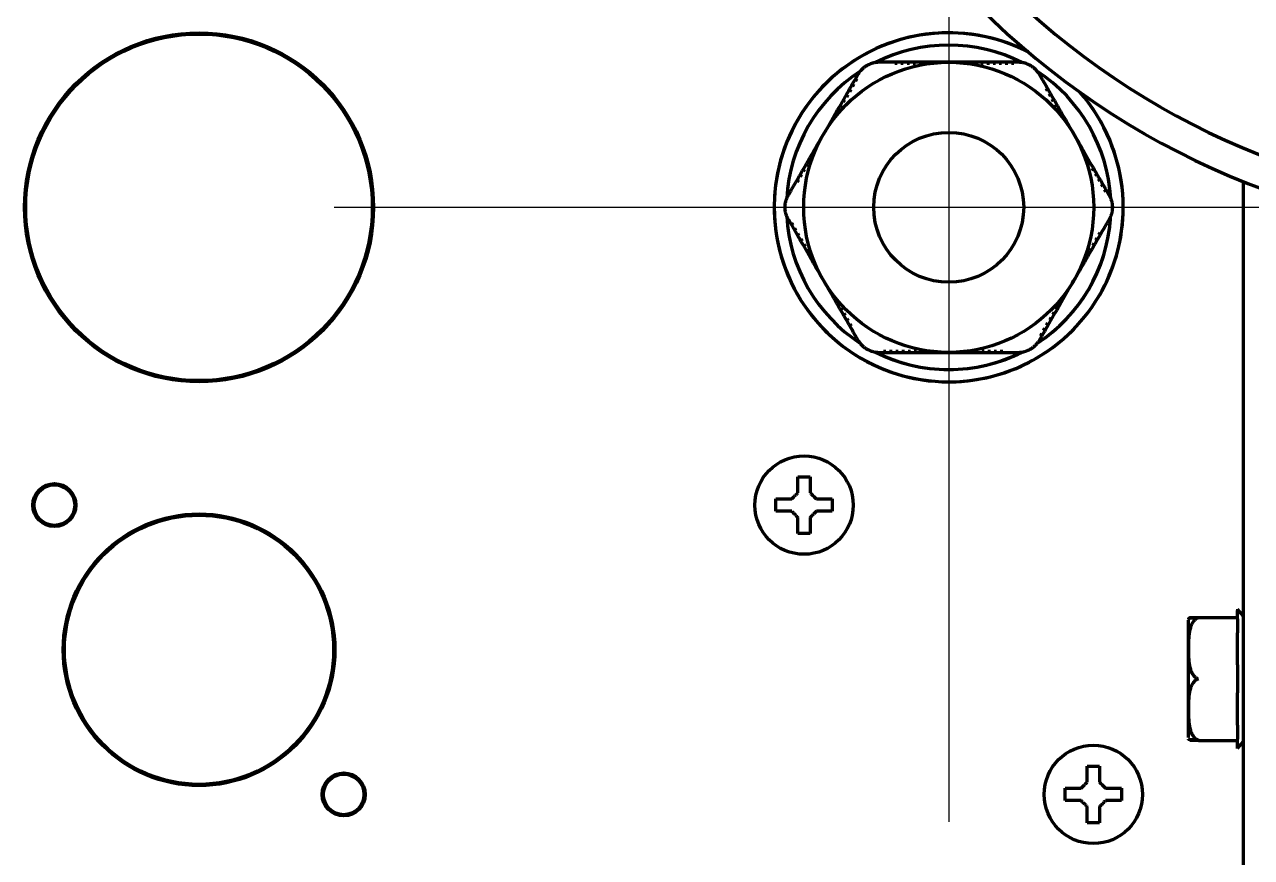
# Model space of a CAD drawing. Header units: inches. Extents: x -3077 to 7201, y 316 to 5463.
# Drawn here: x 3560.7 to 3660.5, y 4488.7 to 4556.5 of the extents above; entities that cross this region are included whole.
import ezdxf

# ---------------------------------------------------------------- set-up
doc = ezdxf.new("R2010")
doc.units = ezdxf.units.IN

# ---------------------------------------------------------------- blocks, each defined once
blk = doc.blocks.new('A$C29D5572B')
at = {"color": 1}
for p, q in [((0, 50), (0, -50)), ((-50, 0), (50, 0))]:
    blk.add_line(p, q, dxfattribs=at)
blk = doc.blocks.new('A$C0F8E2EAE')
blk.add_blockref('A$C29D5572B', (0, 0))

msp = doc.modelspace()

# ---------------------------------------------------------------- linework, layer by layer
at = {"linetype": 'Continuous', "lineweight": 70}
for p, q in [((3631.46, 4553.43), (3631.46, 4553.33)), ((3631.66, 4553.33), (3631.46, 4553.33)), ((3631.66, 4553.43), (3631.475, 4553.43)), ((3631.96, 4553.43), (3631.66, 4553.43)), ((3631.66, 4553.43), (3631.66, 4553.33)), ((3631.96, 4553.43), (3631.96, 4553.33)), ((3632.16, 4553.43), (3631.96, 4553.43)), ((3632.16, 4553.33), (3631.96, 4553.33)), ((3632.46, 4553.43), (3632.16, 4553.43)), ((3632.16, 4553.43), (3632.16, 4553.33)), ((3632.46, 4553.43), (3632.46, 4553.33)), ((3632.66, 4553.43), (3632.46, 4553.43)), ((3632.66, 4553.33), (3632.46, 4553.33)), ((3632.96, 4553.43), (3632.66, 4553.43)), ((3632.66, 4553.43), (3632.66, 4553.33)), ((3632.96, 4553.43), (3632.96, 4553.33)), ((3633.16, 4553.43), (3632.96, 4553.43)), ((3633.16, 4553.33), (3632.96, 4553.33)), ((3633.46, 4553.43), (3633.16, 4553.43)), ((3633.16, 4553.43), (3633.16, 4553.33)), ((3633.46, 4553.43), (3633.46, 4553.33)), ((3633.66, 4553.43), (3633.46, 4553.43)), ((3633.66, 4553.33), (3633.46, 4553.33)), ((3633.96, 4553.43), (3633.66, 4553.43)), ((3633.66, 4553.43), (3633.66, 4553.33)), ((3633.96, 4553.43), (3633.96, 4553.33)), ((3634.16, 4553.43), (3633.96, 4553.43)), ((3634.16, 4553.33), (3633.96, 4553.33)), ((3634.46, 4553.43), (3634.16, 4553.43)), ((3634.16, 4553.43), (3634.16, 4553.33)), ((3634.46, 4553.43), (3634.46, 4553.348)), ((3634.66, 4553.43), (3634.46, 4553.43)), ((3634.66, 4553.43), (3634.66, 4553.37)), ((3634.96, 4553.43), (3634.66, 4553.43)), ((3634.96, 4553.43), (3634.96, 4553.396)), ((3635.16, 4553.43), (3634.96, 4553.43)), ((3635.46, 4553.43), (3635.16, 4553.43)), ((3635.16, 4553.43), (3635.16, 4553.41)), ((3635.46, 4553.43), (3635.46, 4553.423)), ((3635.66, 4553.43), (3635.46, 4553.43)), ((3635.96, 4553.43), (3635.66, 4553.43)), ((3635.66, 4553.43), (3635.66, 4553.428)), ((3635.96, 4553.43), (3635.96, 4553.429)), ((3636.16, 4553.43), (3635.96, 4553.43)), ((3636.46, 4553.43), (3636.16, 4553.43)), ((3636.16, 4553.43), (3636.16, 4553.426)), ((3636.46, 4553.414), (3636.46, 4553.43)), ((3636.66, 4553.43), (3636.46, 4553.43)), ((3636.96, 4553.43), (3636.66, 4553.43)), ((3636.66, 4553.402), (3636.66, 4553.43)), ((3636.96, 4553.378), (3636.96, 4553.43)), ((3637.16, 4553.43), (3636.96, 4553.43)), ((3637.46, 4553.43), (3637.16, 4553.43)), ((3637.16, 4553.357), (3637.16, 4553.43)), ((3637.46, 4553.33), (3637.46, 4553.43)), ((3637.66, 4553.43), (3637.46, 4553.43)), ((3637.66, 4553.33), (3637.46, 4553.33)), ((3637.96, 4553.43), (3637.66, 4553.43)), ((3637.66, 4553.33), (3637.66, 4553.43)), ((3637.96, 4553.33), (3637.96, 4553.43)), ((3638.16, 4553.43), (3637.96, 4553.43)), ((3638.16, 4553.33), (3637.96, 4553.33)), ((3638.46, 4553.43), (3638.16, 4553.43)), ((3638.16, 4553.33), (3638.16, 4553.43)), ((3638.46, 4553.33), (3638.46, 4553.43)), ((3638.66, 4553.43), (3638.46, 4553.43)), ((3638.66, 4553.33), (3638.46, 4553.33)), ((3638.96, 4553.43), (3638.66, 4553.43)), ((3638.66, 4553.33), (3638.66, 4553.43)), ((3638.96, 4553.33), (3638.96, 4553.43)), ((3639.16, 4553.43), (3638.96, 4553.43)), ((3639.16, 4553.33), (3638.96, 4553.33)), ((3639.46, 4553.43), (3639.16, 4553.43)), ((3639.16, 4553.33), (3639.16, 4553.43)), ((3639.46, 4553.33), (3639.46, 4553.43)), ((3639.66, 4553.43), (3639.46, 4553.43)), ((3639.66, 4553.33), (3639.46, 4553.33)), ((3639.96, 4553.43), (3639.66, 4553.43)), ((3639.66, 4553.33), (3639.66, 4553.43)), ((3639.96, 4553.33), (3639.96, 4553.43)), ((3640.16, 4553.43), (3639.96, 4553.43)), ((3640.16, 4553.33), (3639.96, 4553.33)), ((3640.46, 4553.43), (3640.16, 4553.43)), ((3640.16, 4553.33), (3640.16, 4553.43)), ((3640.46, 4553.33), (3640.46, 4553.43)), ((3640.66, 4553.43), (3640.46, 4553.43)), ((3640.66, 4553.33), (3640.46, 4553.33)), ((3640.96, 4553.43), (3640.66, 4553.43)), ((3640.66, 4553.33), (3640.66, 4553.43)), ((3640.96, 4553.33), (3640.96, 4553.43)), ((3641.16, 4553.43), (3640.96, 4553.43)), ((3641.16, 4553.33), (3640.96, 4553.33)), ((3641.51, 4553.43), (3641.16, 4553.43)), ((3641.16, 4553.33), (3641.16, 4553.43)), ((3627.937, 4551.521), (3627.787, 4551.261)), ((3628.037, 4551.694), (3627.937, 4551.521)), ((3628.024, 4551.471), (3627.937, 4551.521)), ((3628.124, 4551.644), (3628.024, 4551.471)), ((3628.187, 4551.954), (3628.037, 4551.694)), ((3628.124, 4551.644), (3628.037, 4551.694)), ((3628.287, 4552.127), (3628.187, 4551.954)), ((3628.274, 4551.904), (3628.187, 4551.954)), ((3628.374, 4552.077), (3628.274, 4551.904)), ((3628.462, 4552.43), (3628.287, 4552.127)), ((3628.374, 4552.077), (3628.287, 4552.127)), ((3627.437, 4550.655), (3627.287, 4550.395)), ((3627.537, 4550.828), (3627.437, 4550.654)), ((3627.524, 4550.605), (3627.437, 4550.655)), ((3627.624, 4550.778), (3627.524, 4550.605)), ((3627.687, 4551.088), (3627.537, 4550.828)), ((3627.624, 4550.778), (3627.537, 4550.828)), ((3627.787, 4551.261), (3627.687, 4551.087)), ((3627.774, 4551.038), (3627.687, 4551.088)), ((3627.874, 4551.211), (3627.774, 4551.038)), ((3627.874, 4551.211), (3627.787, 4551.261)), ((3643.875, 4551.333), (3643.789, 4551.283)), ((3643.889, 4551.11), (3643.789, 4551.283)), ((3643.975, 4551.16), (3643.883, 4551.321)), ((3643.975, 4551.16), (3643.889, 4551.11)), ((3644.125, 4550.9), (3643.975, 4551.16)), ((3644.125, 4550.9), (3644.039, 4550.85)), ((3644.139, 4550.677), (3644.039, 4550.85)), ((3644.225, 4550.727), (3644.125, 4550.9)), ((3644.225, 4550.727), (3644.139, 4550.677)), ((3644.375, 4550.467), (3644.225, 4550.727)), ((3626.787, 4549.529), (3626.687, 4549.355)), ((3626.937, 4549.789), (3626.787, 4549.529)), ((3626.874, 4549.479), (3626.787, 4549.529)), ((3627.037, 4549.962), (3626.937, 4549.789)), ((3627.024, 4549.739), (3626.937, 4549.789)), ((3627.124, 4549.912), (3627.024, 4549.739)), ((3627.187, 4550.222), (3627.037, 4549.962)), ((3627.124, 4549.912), (3627.037, 4549.962)), ((3627.287, 4550.395), (3627.187, 4550.222)), ((3627.274, 4550.172), (3627.187, 4550.222)), ((3627.374, 4550.345), (3627.274, 4550.172)), ((3627.374, 4550.345), (3627.287, 4550.395)), ((3644.375, 4550.467), (3644.289, 4550.417)), ((3644.389, 4550.244), (3644.289, 4550.417)), ((3644.475, 4550.294), (3644.375, 4550.467)), ((3644.475, 4550.294), (3644.389, 4550.244)), ((3644.625, 4550.034), (3644.475, 4550.294)), ((3644.625, 4550.034), (3644.539, 4549.984)), ((3644.639, 4549.811), (3644.539, 4549.984)), ((3644.725, 4549.861), (3644.625, 4550.034)), ((3644.725, 4549.861), (3644.639, 4549.811)), ((3644.875, 4549.601), (3644.725, 4549.861)), ((3644.875, 4549.601), (3644.789, 4549.551)), ((3644.889, 4549.378), (3644.789, 4549.551)), ((3644.975, 4549.428), (3644.875, 4549.601)), ((3626.287, 4548.663), (3626.187, 4548.489)), ((3626.437, 4548.923), (3626.287, 4548.663)), ((3626.35, 4548.626), (3626.287, 4548.663)), ((3626.537, 4549.096), (3626.437, 4548.922)), ((3626.524, 4548.873), (3626.437, 4548.923)), ((3626.624, 4549.046), (3626.524, 4548.873)), ((3626.687, 4549.356), (3626.537, 4549.096)), ((3626.624, 4549.046), (3626.537, 4549.096)), ((3626.774, 4549.306), (3626.687, 4549.356)), ((3626.874, 4549.479), (3626.774, 4549.306)), ((3644.975, 4549.428), (3644.889, 4549.378)), ((3645.125, 4549.168), (3644.975, 4549.428)), ((3645.125, 4549.168), (3645.039, 4549.118)), ((3645.139, 4548.945), (3645.039, 4549.118)), ((3645.225, 4548.995), (3645.125, 4549.168)), ((3645.225, 4548.995), (3645.139, 4548.945)), ((3645.375, 4548.735), (3645.225, 4548.995)), ((3645.375, 4548.735), (3645.304, 4548.694)), ((3645.475, 4548.562), (3645.375, 4548.735)), ((3645.475, 4548.562), (3645.423, 4548.532)), ((3645.625, 4548.302), (3645.475, 4548.562)), ((3625.687, 4547.623), (3625.537, 4547.364)), ((3625.787, 4547.797), (3625.687, 4547.623)), ((3625.687, 4547.623), (3625.688, 4547.623)), ((3625.937, 4548.056), (3625.787, 4547.797)), ((3625.787, 4547.797), (3625.791, 4547.795)), ((3626.037, 4548.23), (3625.937, 4548.056)), ((3625.951, 4548.049), (3625.937, 4548.056)), ((3626.187, 4548.49), (3626.037, 4548.23)), ((3626.061, 4548.216), (3626.037, 4548.23)), ((3626.232, 4548.463), (3626.187, 4548.49)), ((3645.625, 4548.302), (3645.596, 4548.286)), ((3645.725, 4548.129), (3645.625, 4548.302)), ((3645.725, 4548.129), (3645.708, 4548.119)), ((3645.875, 4547.869), (3645.725, 4548.129)), ((3645.875, 4547.869), (3645.87, 4547.866)), ((3645.975, 4547.696), (3645.875, 4547.869)), ((3645.975, 4547.696), (3645.974, 4547.695)), ((3646.125, 4547.436), (3645.975, 4547.696)), ((3625.187, 4546.757), (3625.037, 4546.498)), ((3625.287, 4546.931), (3625.187, 4546.758)), ((3625.187, 4546.757), (3625.216, 4546.741)), ((3625.437, 4547.19), (3625.287, 4546.931)), ((3625.287, 4546.931), (3625.305, 4546.921)), ((3625.537, 4547.364), (3625.437, 4547.191)), ((3625.437, 4547.19), (3625.443, 4547.187)), ((3625.537, 4547.364), (3625.538, 4547.363)), ((3646.225, 4547.263), (3646.125, 4547.437)), ((3646.125, 4547.436), (3646.125, 4547.436)), ((3646.225, 4547.263), (3646.222, 4547.261)), ((3646.375, 4547.003), (3646.225, 4547.263)), ((3646.362, 4546.996), (3646.375, 4547.003)), ((3646.475, 4546.83), (3646.375, 4547.003)), ((3646.451, 4546.816), (3646.475, 4546.83)), ((3646.625, 4546.57), (3646.475, 4546.83)), ((3646.58, 4546.544), (3646.625, 4546.57)), ((3646.725, 4546.397), (3646.625, 4546.57)), ((3624.537, 4545.632), (3624.437, 4545.458)), ((3624.624, 4545.582), (3624.524, 4545.408)), ((3624.687, 4545.891), (3624.537, 4545.632)), ((3624.537, 4545.632), (3624.624, 4545.582)), ((3624.787, 4546.065), (3624.687, 4545.891)), ((3624.687, 4545.891), (3624.774, 4545.841)), ((3624.874, 4546.015), (3624.774, 4545.841)), ((3624.937, 4546.324), (3624.787, 4546.065)), ((3624.787, 4546.065), (3624.874, 4546.015)), ((3625.037, 4546.498), (3624.937, 4546.325)), ((3624.937, 4546.324), (3625.008, 4546.283)), ((3625.037, 4546.498), (3625.089, 4546.467)), ((3646.662, 4546.361), (3646.725, 4546.397)), ((3646.875, 4546.137), (3646.725, 4546.397)), ((3646.789, 4546.087), (3646.875, 4546.137)), ((3646.889, 4545.914), (3646.789, 4546.087)), ((3646.975, 4545.964), (3646.875, 4546.137)), ((3646.889, 4545.914), (3646.975, 4545.964)), ((3647.125, 4545.704), (3646.975, 4545.964)), ((3647.039, 4545.654), (3647.125, 4545.704)), ((3647.139, 4545.481), (3647.039, 4545.654)), ((3647.225, 4545.531), (3647.125, 4545.704)), ((3647.139, 4545.481), (3647.225, 4545.531)), ((3647.375, 4545.271), (3647.225, 4545.531)), ((3623.937, 4544.592), (3623.787, 4544.333)), ((3624.037, 4544.766), (3623.937, 4544.593)), ((3623.937, 4544.592), (3624.024, 4544.542)), ((3624.124, 4544.716), (3624.024, 4544.542)), ((3624.187, 4545.025), (3624.037, 4544.766)), ((3624.037, 4544.766), (3624.124, 4544.716)), ((3624.287, 4545.199), (3624.187, 4545.025)), ((3624.187, 4545.025), (3624.274, 4544.975)), ((3624.374, 4545.149), (3624.274, 4544.975)), ((3624.437, 4545.458), (3624.287, 4545.199)), ((3624.287, 4545.199), (3624.374, 4545.149)), ((3624.437, 4545.458), (3624.524, 4545.408)), ((3647.289, 4545.221), (3647.375, 4545.271)), ((3647.389, 4545.048), (3647.289, 4545.221)), ((3647.475, 4545.098), (3647.375, 4545.271)), ((3647.389, 4545.048), (3647.475, 4545.098)), ((3647.625, 4544.838), (3647.475, 4545.098)), ((3647.539, 4544.788), (3647.625, 4544.838)), ((3647.639, 4544.615), (3647.539, 4544.788)), ((3647.725, 4544.665), (3647.625, 4544.838)), ((3647.639, 4544.615), (3647.725, 4544.665)), ((3647.875, 4544.405), (3647.725, 4544.665)), ((3623.437, 4543.726), (3623.524, 4543.676)), ((3623.537, 4543.9), (3623.445, 4543.739)), ((3623.624, 4543.85), (3623.524, 4543.676)), ((3623.687, 4544.159), (3623.537, 4543.9)), ((3623.537, 4543.9), (3623.624, 4543.85)), ((3623.787, 4544.333), (3623.687, 4544.159)), ((3623.687, 4544.159), (3623.774, 4544.109)), ((3623.874, 4544.283), (3623.774, 4544.109)), ((3623.787, 4544.333), (3623.874, 4544.283)), ((3647.789, 4544.355), (3647.875, 4544.405)), ((3647.889, 4544.182), (3647.789, 4544.355)), ((3647.975, 4544.232), (3647.875, 4544.405)), ((3647.889, 4544.182), (3647.975, 4544.232)), ((3648.125, 4543.972), (3647.975, 4544.232)), ((3648.039, 4543.922), (3648.125, 4543.972)), ((3648.139, 4543.749), (3648.039, 4543.922)), ((3648.225, 4543.799), (3648.125, 4543.972)), ((3648.139, 4543.749), (3648.225, 4543.799)), ((3648.375, 4543.539), (3648.225, 4543.799)), ((3648.289, 4543.489), (3648.375, 4543.539)), ((3648.475, 4543.366), (3648.375, 4543.539)), ((3659.852, 4478.63), (3659.852, 4543.725)), ((3648.389, 4543.316), (3648.289, 4543.489)), ((3648.389, 4543.316), (3648.475, 4543.366)), ((3648.625, 4543.106), (3648.475, 4543.366)), ((3648.539, 4543.056), (3648.625, 4543.106)), ((3648.639, 4542.883), (3648.539, 4543.056)), ((3648.725, 4542.933), (3648.625, 4543.106)), ((3648.639, 4542.883), (3648.725, 4542.933)), ((3648.9, 4542.63), (3648.725, 4542.933)), ((3622.804, 4540.63), (3622.979, 4540.327)), ((3623.066, 4540.377), (3622.979, 4540.327)), ((3622.979, 4540.327), (3623.079, 4540.154)), ((3623.066, 4540.377), (3623.166, 4540.204)), ((3623.166, 4540.204), (3623.079, 4540.154)), ((3623.079, 4540.154), (3623.229, 4539.894)), ((3623.316, 4539.944), (3623.229, 4539.894)), ((3623.229, 4539.894), (3623.329, 4539.721)), ((3623.316, 4539.944), (3623.416, 4539.771)), ((3623.416, 4539.771), (3623.329, 4539.721)), ((3623.329, 4539.721), (3623.479, 4539.461)), ((3648.081, 4539.41), (3648.181, 4539.583)), ((3648.267, 4539.533), (3648.181, 4539.583)), ((3623.566, 4539.511), (3623.479, 4539.461)), ((3623.479, 4539.461), (3623.579, 4539.287)), ((3623.566, 4539.511), (3623.666, 4539.338)), ((3623.666, 4539.338), (3623.579, 4539.288)), ((3623.579, 4539.288), (3623.729, 4539.028)), ((3623.816, 4539.078), (3623.729, 4539.028)), ((3623.729, 4539.028), (3623.829, 4538.854)), ((3623.816, 4539.078), (3623.916, 4538.905)), ((3623.916, 4538.905), (3623.829, 4538.855)), ((3623.829, 4538.855), (3623.979, 4538.595)), ((3624.066, 4538.645), (3623.979, 4538.595)), ((3623.979, 4538.595), (3624.079, 4538.422)), ((3624.066, 4538.645), (3624.166, 4538.472)), ((3647.581, 4538.544), (3647.681, 4538.717)), ((3647.667, 4538.494), (3647.581, 4538.544)), ((3647.667, 4538.494), (3647.767, 4538.667)), ((3647.767, 4538.667), (3647.681, 4538.717)), ((3647.767, 4538.667), (3647.917, 4538.927)), ((3647.831, 4538.977), (3647.931, 4539.15)), ((3647.917, 4538.927), (3647.831, 4538.977)), ((3647.917, 4538.927), (3648.017, 4539.1)), ((3648.017, 4539.1), (3647.931, 4539.15)), ((3648.017, 4539.1), (3648.167, 4539.36)), ((3648.167, 4539.36), (3648.081, 4539.41)), ((3648.167, 4539.36), (3648.26, 4539.521)), ((3624.166, 4538.472), (3624.079, 4538.422)), ((3624.079, 4538.422), (3624.229, 4538.162)), ((3624.316, 4538.212), (3624.229, 4538.162)), ((3624.229, 4538.162), (3624.329, 4537.989)), ((3624.316, 4538.212), (3624.416, 4538.039)), ((3624.416, 4538.039), (3624.329, 4537.989)), ((3624.329, 4537.989), (3624.479, 4537.729)), ((3624.566, 4537.779), (3624.479, 4537.729)), ((3624.479, 4537.729), (3624.579, 4537.555)), ((3624.566, 4537.779), (3624.666, 4537.606)), ((3624.666, 4537.606), (3624.579, 4537.556)), ((3624.579, 4537.556), (3624.729, 4537.296)), ((3647.017, 4537.368), (3647.167, 4537.628)), ((3647.081, 4537.678), (3647.181, 4537.851)), ((3647.167, 4537.628), (3647.081, 4537.678)), ((3647.167, 4537.628), (3647.267, 4537.801)), ((3647.267, 4537.801), (3647.181, 4537.851)), ((3647.267, 4537.801), (3647.417, 4538.061)), ((3647.331, 4538.111), (3647.431, 4538.284)), ((3647.417, 4538.061), (3647.331, 4538.111)), ((3647.417, 4538.061), (3647.517, 4538.234)), ((3647.517, 4538.234), (3647.431, 4538.284)), ((3647.517, 4538.234), (3647.667, 4538.494)), ((3624.816, 4537.346), (3624.729, 4537.296)), ((3624.729, 4537.296), (3624.829, 4537.122)), ((3624.816, 4537.346), (3624.916, 4537.173)), ((3624.916, 4537.173), (3624.829, 4537.123)), ((3624.829, 4537.123), (3624.979, 4536.863)), ((3625.042, 4536.899), (3624.979, 4536.863)), ((3624.979, 4536.863), (3625.079, 4536.689)), ((3625.124, 4536.716), (3625.079, 4536.69)), ((3625.079, 4536.69), (3625.229, 4536.43)), ((3646.517, 4536.502), (3646.667, 4536.762)), ((3646.667, 4536.762), (3646.615, 4536.792)), ((3646.667, 4536.762), (3646.767, 4536.935)), ((3646.767, 4536.935), (3646.696, 4536.977)), ((3646.767, 4536.935), (3646.917, 4537.195)), ((3646.831, 4537.245), (3646.931, 4537.418)), ((3646.917, 4537.195), (3646.831, 4537.245)), ((3646.917, 4537.195), (3647.017, 4537.368)), ((3647.017, 4537.368), (3646.931, 4537.418)), ((3625.253, 4536.444), (3625.229, 4536.43)), ((3625.229, 4536.43), (3625.329, 4536.256)), ((3625.343, 4536.264), (3625.329, 4536.256)), ((3625.329, 4536.256), (3625.479, 4535.997)), ((3625.479, 4535.997), (3625.483, 4535.999)), ((3625.479, 4535.997), (3625.579, 4535.823)), ((3625.579, 4535.823), (3625.579, 4535.824)), ((3625.579, 4535.823), (3625.729, 4535.564)), ((3625.729, 4535.564), (3625.73, 4535.564)), ((3625.729, 4535.564), (3625.829, 4535.391)), ((3645.917, 4535.463), (3646.017, 4535.637)), ((3646.017, 4535.636), (3646.167, 4535.896)), ((3646.017, 4535.636), (3646.017, 4535.637)), ((3646.167, 4535.896), (3646.166, 4535.897)), ((3646.167, 4535.896), (3646.267, 4536.069)), ((3646.267, 4536.069), (3646.262, 4536.073)), ((3646.267, 4536.069), (3646.417, 4536.329)), ((3646.417, 4536.329), (3646.4, 4536.339)), ((3646.417, 4536.329), (3646.517, 4536.502)), ((3646.517, 4536.502), (3646.488, 4536.519)), ((3625.829, 4535.39), (3625.835, 4535.394)), ((3625.829, 4535.39), (3625.979, 4535.131)), ((3625.979, 4535.131), (3625.997, 4535.141)), ((3625.979, 4535.131), (3626.079, 4534.958)), ((3626.079, 4534.957), (3626.108, 4534.974)), ((3626.079, 4534.957), (3626.229, 4534.698)), ((3626.229, 4534.698), (3626.281, 4534.728)), ((3626.229, 4534.698), (3626.329, 4534.525)), ((3626.329, 4534.524), (3626.4, 4534.566)), ((3645.267, 4534.337), (3645.417, 4534.597)), ((3645.354, 4534.633), (3645.417, 4534.597)), ((3645.417, 4534.597), (3645.517, 4534.77)), ((3645.472, 4534.796), (3645.517, 4534.77)), ((3645.517, 4534.77), (3645.667, 4535.03)), ((3645.643, 4535.044), (3645.667, 4535.03)), ((3645.667, 4535.03), (3645.767, 4535.203)), ((3645.754, 4535.211), (3645.767, 4535.203)), ((3645.767, 4535.203), (3645.917, 4535.463)), ((3645.917, 4535.463), (3645.914, 4535.465)), ((3626.329, 4534.524), (3626.479, 4534.265)), ((3626.479, 4534.265), (3626.566, 4534.315)), ((3626.479, 4534.265), (3626.579, 4534.091)), ((3626.566, 4534.315), (3626.666, 4534.141)), ((3626.579, 4534.091), (3626.666, 4534.141)), ((3626.579, 4534.091), (3626.729, 4533.832)), ((3626.729, 4533.832), (3626.816, 4533.882)), ((3626.729, 4533.832), (3626.829, 4533.658)), ((3626.816, 4533.882), (3626.916, 4533.708)), ((3626.829, 4533.658), (3626.916, 4533.708)), ((3626.829, 4533.658), (3626.979, 4533.399)), ((3644.767, 4533.471), (3644.917, 4533.731)), ((3644.831, 4533.781), (3644.931, 4533.954)), ((3644.831, 4533.781), (3644.917, 4533.731)), ((3644.917, 4533.731), (3645.017, 4533.904)), ((3644.931, 4533.954), (3645.017, 4533.904)), ((3645.017, 4533.904), (3645.167, 4534.164)), ((3645.081, 4534.214), (3645.181, 4534.387)), ((3645.081, 4534.214), (3645.167, 4534.164)), ((3645.167, 4534.164), (3645.267, 4534.337)), ((3645.181, 4534.387), (3645.267, 4534.337)), ((3626.979, 4533.399), (3627.066, 4533.449)), ((3626.979, 4533.399), (3627.079, 4533.225)), ((3627.066, 4533.449), (3627.166, 4533.275)), ((3627.079, 4533.225), (3627.166, 4533.275)), ((3627.079, 4533.225), (3627.229, 4532.966)), ((3627.229, 4532.966), (3627.316, 4533.016)), ((3627.229, 4532.966), (3627.329, 4532.793)), ((3627.316, 4533.016), (3627.416, 4532.842)), ((3627.329, 4532.792), (3627.416, 4532.842)), ((3627.329, 4532.792), (3627.479, 4532.533)), ((3627.479, 4532.533), (3627.566, 4532.583)), ((3627.566, 4532.583), (3627.666, 4532.409)), ((3644.081, 4532.482), (3644.181, 4532.655)), ((3644.167, 4532.432), (3644.267, 4532.605)), ((3644.181, 4532.655), (3644.267, 4532.605)), ((3644.267, 4532.605), (3644.417, 4532.865)), ((3644.331, 4532.915), (3644.431, 4533.088)), ((3644.331, 4532.915), (3644.417, 4532.865)), ((3644.417, 4532.865), (3644.517, 4533.038)), ((3644.431, 4533.088), (3644.517, 4533.038)), ((3644.517, 4533.038), (3644.667, 4533.298)), ((3644.581, 4533.348), (3644.681, 4533.521)), ((3644.581, 4533.348), (3644.667, 4533.298)), ((3644.667, 4533.298), (3644.767, 4533.471)), ((3644.681, 4533.521), (3644.767, 4533.471)), ((3627.479, 4532.533), (3627.579, 4532.359)), ((3627.579, 4532.359), (3627.666, 4532.409)), ((3627.579, 4532.359), (3627.729, 4532.1)), ((3627.729, 4532.1), (3627.816, 4532.15)), ((3627.729, 4532.1), (3627.822, 4531.939)), ((3627.816, 4532.15), (3627.916, 4531.976)), ((3627.829, 4531.926), (3627.916, 4531.976)), ((3643.517, 4531.306), (3643.667, 4531.566)), ((3643.581, 4531.616), (3643.681, 4531.789)), ((3643.581, 4531.616), (3643.667, 4531.566)), ((3643.667, 4531.566), (3643.767, 4531.739)), ((3643.681, 4531.789), (3643.767, 4531.739)), ((3643.767, 4531.739), (3643.917, 4531.999)), ((3643.831, 4532.049), (3643.931, 4532.222)), ((3643.831, 4532.049), (3643.917, 4531.999)), ((3643.917, 4531.999), (3644.017, 4532.172)), ((3643.931, 4532.222), (3644.017, 4532.172)), ((3644.017, 4532.172), (3644.167, 4532.432)), ((3644.081, 4532.482), (3644.167, 4532.432)), ((3643.242, 4530.83), (3643.417, 4531.133)), ((3643.331, 4531.183), (3643.431, 4531.356)), ((3643.331, 4531.183), (3643.417, 4531.133)), ((3643.417, 4531.133), (3643.517, 4531.306)), ((3643.431, 4531.356), (3643.517, 4531.306)), ((3630.194, 4529.83), (3630.544, 4529.83)), ((3630.544, 4529.93), (3630.544, 4529.83)), ((3630.544, 4529.93), (3630.744, 4529.93)), ((3630.544, 4529.83), (3630.744, 4529.83)), ((3630.744, 4529.93), (3630.744, 4529.83)), ((3630.744, 4529.83), (3631.044, 4529.83)), ((3631.044, 4529.93), (3631.044, 4529.83)), ((3631.044, 4529.93), (3631.244, 4529.93)), ((3631.044, 4529.83), (3631.244, 4529.83)), ((3631.244, 4529.93), (3631.244, 4529.83)), ((3631.244, 4529.83), (3631.544, 4529.83)), ((3631.544, 4529.93), (3631.544, 4529.83)), ((3631.544, 4529.93), (3631.744, 4529.93)), ((3631.544, 4529.83), (3631.744, 4529.83)), ((3631.744, 4529.93), (3631.744, 4529.83)), ((3631.744, 4529.83), (3632.044, 4529.83)), ((3632.044, 4529.93), (3632.044, 4529.83)), ((3632.044, 4529.93), (3632.244, 4529.93)), ((3632.044, 4529.83), (3632.244, 4529.83)), ((3632.244, 4529.93), (3632.244, 4529.83)), ((3632.244, 4529.83), (3632.544, 4529.83)), ((3632.544, 4529.93), (3632.544, 4529.83)), ((3632.544, 4529.93), (3632.744, 4529.93)), ((3632.544, 4529.83), (3632.744, 4529.83)), ((3632.744, 4529.93), (3632.744, 4529.83)), ((3632.744, 4529.83), (3633.044, 4529.83)), ((3633.044, 4529.93), (3633.044, 4529.83)), ((3633.044, 4529.93), (3633.244, 4529.93)), ((3633.044, 4529.83), (3633.244, 4529.83)), ((3633.244, 4529.93), (3633.244, 4529.83)), ((3633.244, 4529.83), (3633.544, 4529.83)), ((3633.544, 4529.93), (3633.544, 4529.83)), ((3633.544, 4529.93), (3633.744, 4529.93)), ((3633.544, 4529.83), (3633.744, 4529.83)), ((3633.744, 4529.93), (3633.744, 4529.83)), ((3633.744, 4529.83), (3634.044, 4529.83)), ((3634.044, 4529.93), (3634.044, 4529.83)), ((3634.044, 4529.93), (3634.244, 4529.93)), ((3634.044, 4529.83), (3634.244, 4529.83)), ((3634.244, 4529.93), (3634.244, 4529.83)), ((3634.244, 4529.83), (3634.544, 4529.83)), ((3634.544, 4529.903), (3634.544, 4529.83)), ((3634.544, 4529.83), (3634.744, 4529.83)), ((3634.744, 4529.882), (3634.744, 4529.83)), ((3634.744, 4529.83), (3635.044, 4529.83)), ((3635.044, 4529.858), (3635.044, 4529.83)), ((3635.044, 4529.83), (3635.244, 4529.83)), ((3635.244, 4529.83), (3635.244, 4529.846)), ((3635.244, 4529.83), (3635.544, 4529.83)), ((3635.544, 4529.83), (3635.544, 4529.834)), ((3635.544, 4529.83), (3635.744, 4529.83)), ((3635.744, 4529.83), (3635.744, 4529.83)), ((3635.744, 4529.83), (3636.044, 4529.83)), ((3636.044, 4529.83), (3636.044, 4529.831)), ((3636.044, 4529.83), (3636.244, 4529.83)), ((3636.244, 4529.83), (3636.244, 4529.836)), ((3636.244, 4529.83), (3636.544, 4529.83)), ((3636.544, 4529.83), (3636.544, 4529.85)), ((3636.544, 4529.83), (3636.744, 4529.83)), ((3636.744, 4529.83), (3636.744, 4529.864)), ((3636.744, 4529.83), (3637.044, 4529.83)), ((3637.044, 4529.83), (3637.044, 4529.89)), ((3637.044, 4529.83), (3637.244, 4529.83)), ((3637.244, 4529.83), (3637.244, 4529.912)), ((3637.244, 4529.83), (3637.544, 4529.83)), ((3637.544, 4529.83), (3637.544, 4529.93)), ((3637.544, 4529.93), (3637.744, 4529.93)), ((3637.544, 4529.83), (3637.744, 4529.83)), ((3637.744, 4529.83), (3637.744, 4529.93)), ((3637.744, 4529.83), (3638.044, 4529.83)), ((3638.044, 4529.83), (3638.044, 4529.93)), ((3638.044, 4529.93), (3638.244, 4529.93)), ((3638.044, 4529.83), (3638.244, 4529.83)), ((3638.244, 4529.83), (3638.244, 4529.93)), ((3638.244, 4529.83), (3638.544, 4529.83)), ((3638.544, 4529.83), (3638.544, 4529.93)), ((3638.544, 4529.93), (3638.744, 4529.93)), ((3638.544, 4529.83), (3638.744, 4529.83)), ((3638.744, 4529.83), (3638.744, 4529.93)), ((3638.744, 4529.83), (3639.044, 4529.83)), ((3639.044, 4529.83), (3639.044, 4529.93)), ((3639.044, 4529.93), (3639.244, 4529.93)), ((3639.044, 4529.83), (3639.244, 4529.83)), ((3639.244, 4529.83), (3639.244, 4529.93)), ((3639.244, 4529.83), (3639.544, 4529.83)), ((3639.544, 4529.83), (3639.544, 4529.93)), ((3639.544, 4529.93), (3639.744, 4529.93)), ((3639.544, 4529.83), (3639.744, 4529.83)), ((3639.744, 4529.83), (3639.744, 4529.93)), ((3639.744, 4529.83), (3640.044, 4529.83)), ((3640.044, 4529.83), (3640.044, 4529.93)), ((3640.044, 4529.93), (3640.244, 4529.93)), ((3640.044, 4529.83), (3640.229, 4529.83)), ((3640.244, 4529.83), (3640.244, 4529.93)), ((3621.782, 4517.4), (3621.782, 4517.9)), ((3626.382, 4517.9), (3626.382, 4517.4)), ((3621.782, 4516.9), (3621.782, 4517.4)), ((3626.382, 4517.4), (3626.382, 4516.9)), ((3659.352, 4508.928), (3659.352, 4508.829)), ((3659.852, 4508.351), (3659.352, 4508.928)), ((3659.352, 4508.16), (3659.352, 4508.829)), ((3655.352, 4498.486), (3655.352, 4508.033)), ((3656.186, 4508.26), (3659.252, 4508.26)), ((3659.352, 4508.16), (3659.352, 4507.02)), ((3659.352, 4506.351), (3659.352, 4507.02)), ((3659.352, 4505.738), (3659.352, 4506.351)), ((3659.352, 4504.4), (3659.352, 4505.738)), ((3659.352, 4504.4), (3659.352, 4503.26)), ((3659.352, 4503.26), (3659.352, 4502.12)), ((3659.352, 4500.781), (3659.352, 4502.12)), ((3659.352, 4500.169), (3659.352, 4500.781)), ((3659.352, 4499.5), (3659.352, 4500.169)), ((3659.352, 4499.5), (3659.352, 4498.36)), ((3656.186, 4498.26), (3659.252, 4498.26)), ((3659.352, 4497.691), (3659.352, 4498.36)), ((3659.352, 4497.592), (3659.852, 4498.169)), ((3659.352, 4497.592), (3659.352, 4497.691)), ((3579.858, 4495.891), (3579.959, 4495.83)), ((3574.483, 4494.586), (3574.548, 4494.684)), ((3645.322, 4493.86), (3645.322, 4494.36)), ((3645.322, 4493.36), (3645.322, 4493.86)), ((3649.922, 4494.36), (3649.922, 4493.86)), ((3649.922, 4493.86), (3649.922, 4493.36))]:
    msp.add_line(p, q, dxfattribs=at)
for centre, radius in [((3574.852, 4541.63), 14.2), ((3574.852, 4541.63), 14.1), ((3635.852, 4541.63), 11.8), ((3635.852, 4541.63), 6.1), ((3624.082, 4517.4), 4), ((3563.082, 4517.4), 1.75), ((3563.082, 4517.4), 1.65), ((3574.852, 4505.63), 11.05), ((3574.852, 4505.63), 10.95), ((3647.622, 4493.86), 4), ((3586.622, 4493.86), 1.75), ((3586.622, 4493.86), 1.65)]:
    msp.add_circle(centre, radius, dxfattribs=at)
for centre, radius, start, end in [((3683.652, 4603.13), 64, 180, 0), ((3683.652, 4603.13), 61.472, 180, 0), ((3683.652, 4603.13), 48.553, 189.09025, 350.90976), ((3635.852, 4541.63), 14.2, 62.9775, 270), ((3635.852, 4541.63), 14.2, 62.97187, 180), ((3635.852, 4541.63), 13.2, 63.15187, 116.84812), ((3635.852, 4541.63), 13.2, 63.14625, 116.84812), ((3635.852, 4541.63), 13.2, 123.14812, 176.85), ((3635.852, 4541.63), 13.2, 123.14812, 176.85), ((3635.852, 4541.63), 13.2, 3.15, 56.8575), ((3635.852, 4541.63), 13.2, 3.14438, 56.85187), ((3635.852, 4541.63), 14.2, 180, 41.31562), ((3635.852, 4541.63), 14.2, 270, 41.32125), ((3635.852, 4541.63), 13.2, 183.14437, 236.85188), ((3635.852, 4541.63), 13.2, 183.15, 236.8575), ((3635.852, 4541.63), 13.2, 303.14813, 356.34938), ((3635.852, 4541.63), 13.2, 303.14813, 355.67437), ((3635.852, 4541.63), 13.2, 243.14625, 270), ((3635.852, 4541.63), 13.2, 243.15187, 296.85375), ((3635.852, 4541.63), 13.2, 270, 296.85375), ((3659.252, 4508.16), 0.1, 0, 90), ((3659.252, 4498.36), 0.1, 270, 0)]:
    msp.add_arc(centre, radius, start, end, dxfattribs=at)
for points, knots in [([(3630.194, 4553.43), (3630.111, 4553.43), (3630.027, 4553.425), (3629.858, 4553.403), (3629.774, 4553.387), (3629.667, 4553.359), (3629.645, 4553.353), (3629.603, 4553.341), (3629.539, 4553.321), (3629.477, 4553.297), (3629.354, 4553.247), (3629.274, 4553.208), (3629.176, 4553.151), (3629.156, 4553.14), (3629.118, 4553.116), (3629.061, 4553.079), (3629.006, 4553.04), (3628.901, 4552.958), (3628.835, 4552.899), (3628.757, 4552.821), (3628.742, 4552.805), (3628.712, 4552.773), (3628.668, 4552.724), (3628.627, 4552.674), (3628.55, 4552.572), (3628.504, 4552.502), (3628.462, 4552.43)], [0, 0, 0, 0, 0.125, 0.125, 0.25, 0.25, 0.28125, 0.28125, 0.3125, 0.375, 0.375, 0.5, 0.5, 0.53125, 0.53125, 0.5625, 0.625, 0.625, 0.75, 0.75, 0.78125, 0.78125, 0.8125, 0.875, 0.875, 1, 1, 1, 1]), ([(3643.242, 4552.43), (3643.201, 4552.502), (3643.154, 4552.572), (3643.051, 4552.707), (3642.995, 4552.773), (3642.917, 4552.851), (3642.901, 4552.867), (3642.869, 4552.897), (3642.82, 4552.942), (3642.769, 4552.985), (3642.664, 4553.066), (3642.59, 4553.116), (3642.492, 4553.173), (3642.472, 4553.184), (3642.432, 4553.205), (3642.372, 4553.236), (3642.31, 4553.263), (3642.187, 4553.314), (3642.103, 4553.342), (3641.996, 4553.37), (3641.975, 4553.375), (3641.932, 4553.385), (3641.868, 4553.399), (3641.804, 4553.409), (3641.677, 4553.425), (3641.593, 4553.43), (3641.51, 4553.43)], [0, 0, 0, 0, 0.125, 0.125, 0.25, 0.25, 0.28125, 0.28125, 0.3125, 0.375, 0.375, 0.5, 0.5, 0.53125, 0.53125, 0.5625, 0.625, 0.625, 0.75, 0.75, 0.78125, 0.78125, 0.8125, 0.875, 0.875, 1, 1, 1, 1]), ([(3622.804, 4540.63), (3622.762, 4540.702), (3622.725, 4540.777), (3622.659, 4540.934), (3622.631, 4541.016), (3622.602, 4541.122), (3622.596, 4541.144), (3622.586, 4541.187), (3622.571, 4541.252), (3622.56, 4541.317), (3622.542, 4541.45), (3622.536, 4541.539), (3622.536, 4541.721), (3622.542, 4541.81), (3622.566, 4541.986), (3622.584, 4542.073), (3622.613, 4542.179), (3622.619, 4542.201), (3622.632, 4542.243), (3622.653, 4542.305), (3622.676, 4542.365), (3622.725, 4542.483), (3622.762, 4542.558), (3622.804, 4542.63)], [0, 0, 0, 0, 0.125, 0.125, 0.25, 0.25, 0.28125, 0.28125, 0.3125, 0.375, 0.375, 0.5, 0.5, 0.625, 0.625, 0.75, 0.75, 0.78125, 0.78125, 0.8125, 0.875, 0.875, 1, 1, 1, 1]), ([(3648.9, 4542.63), (3648.942, 4542.558), (3648.979, 4542.483), (3649.045, 4542.326), (3649.074, 4542.244), (3649.103, 4542.138), (3649.108, 4542.116), (3649.119, 4542.073), (3649.133, 4542.008), (3649.144, 4541.942), (3649.162, 4541.81), (3649.168, 4541.721), (3649.168, 4541.539), (3649.162, 4541.45), (3649.138, 4541.274), (3649.121, 4541.187), (3649.091, 4541.08), (3649.085, 4541.059), (3649.072, 4541.017), (3649.052, 4540.955), (3649.029, 4540.895), (3648.979, 4540.777), (3648.942, 4540.702), (3648.9, 4540.63)], [0, 0, 0, 0, 0.125, 0.125, 0.25, 0.25, 0.28125, 0.28125, 0.3125, 0.375, 0.375, 0.5, 0.5, 0.625, 0.625, 0.75, 0.75, 0.78125, 0.78125, 0.8125, 0.875, 0.875, 1, 1, 1, 1]), ([(3628.462, 4530.83), (3628.504, 4530.758), (3628.55, 4530.688), (3628.653, 4530.552), (3628.709, 4530.487), (3628.787, 4530.408), (3628.803, 4530.393), (3628.835, 4530.362), (3628.884, 4530.318), (3628.935, 4530.275), (3629.041, 4530.194), (3629.115, 4530.144), (3629.213, 4530.087), (3629.233, 4530.076), (3629.273, 4530.055), (3629.333, 4530.024), (3629.394, 4529.996), (3629.517, 4529.946), (3629.601, 4529.918), (3629.708, 4529.89), (3629.73, 4529.884), (3629.772, 4529.875), (3629.837, 4529.861), (3629.9, 4529.851), (3630.027, 4529.835), (3630.111, 4529.83), (3630.194, 4529.83)], [0, 0, 0, 0, 0.125, 0.125, 0.25, 0.25, 0.28125, 0.28125, 0.3125, 0.375, 0.375, 0.5, 0.5, 0.53125, 0.53125, 0.5625, 0.625, 0.625, 0.75, 0.75, 0.78125, 0.78125, 0.8125, 0.875, 0.875, 1, 1, 1, 1]), ([(3641.51, 4529.83), (3641.593, 4529.83), (3641.677, 4529.835), (3641.846, 4529.856), (3641.931, 4529.873), (3642.038, 4529.901), (3642.059, 4529.907), (3642.102, 4529.919), (3642.165, 4529.939), (3642.227, 4529.962), (3642.351, 4530.013), (3642.431, 4530.052), (3642.529, 4530.109), (3642.548, 4530.12), (3642.587, 4530.144), (3642.644, 4530.181), (3642.698, 4530.22), (3642.804, 4530.302), (3642.87, 4530.361), (3642.948, 4530.439), (3642.963, 4530.455), (3642.993, 4530.487), (3643.036, 4530.536), (3643.077, 4530.586), (3643.154, 4530.688), (3643.201, 4530.758), (3643.242, 4530.83)], [0, 0, 0, 0, 0.125, 0.125, 0.25, 0.25, 0.28125, 0.28125, 0.3125, 0.375, 0.375, 0.5, 0.5, 0.53125, 0.53125, 0.5625, 0.625, 0.625, 0.75, 0.75, 0.78125, 0.78125, 0.8125, 0.875, 0.875, 1, 1, 1, 1]), ([(3624.582, 4519.7), (3624.582, 4519.497), (3624.582, 4519.287), (3624.582, 4518.962), (3624.582, 4518.852), (3624.582, 4518.629), (3624.582, 4518.515), (3624.582, 4518.4)], [0, 0, 0, 0, 0.5, 0.5, 0.75, 0.75, 1, 1, 1, 1]), ([(3621.782, 4517.9), (3621.985, 4517.9), (3622.195, 4517.9), (3622.52, 4517.9), (3622.63, 4517.9), (3622.853, 4517.9), (3622.967, 4517.9), (3623.082, 4517.9)], [0, 0, 0, 0, 0.5, 0.5, 0.75, 0.75, 1, 1, 1, 1]), ([(3626.382, 4516.9), (3626.179, 4516.9), (3625.97, 4516.9), (3625.645, 4516.9), (3625.535, 4516.9), (3625.311, 4516.9), (3625.197, 4516.9), (3625.082, 4516.9)], [0, 0, 0, 0, 0.5, 0.5, 0.75, 0.75, 1, 1, 1, 1]), ([(3623.582, 4515.1), (3623.582, 4515.303), (3623.582, 4515.513), (3623.582, 4515.838), (3623.582, 4515.948), (3623.582, 4516.171), (3623.582, 4516.285), (3623.582, 4516.4)], [0, 0, 0, 0, 0.5, 0.5, 0.75, 0.75, 1, 1, 1, 1]), ([(3656.168, 4508.245), (3656.136, 4508.235), (3656.106, 4508.223), (3656.048, 4508.195), (3656.02, 4508.179), (3655.966, 4508.145), (3655.941, 4508.126), (3655.905, 4508.096), (3655.893, 4508.085), (3655.871, 4508.064), (3655.859, 4508.053), (3655.805, 4507.998), (3655.768, 4507.951), (3655.7, 4507.852), (3655.669, 4507.801), (3655.629, 4507.722), (3655.616, 4507.695), (3655.592, 4507.641), (3655.581, 4507.614), (3655.549, 4507.532), (3655.531, 4507.476), (3655.482, 4507.31), (3655.458, 4507.197), (3655.429, 4507.026), (3655.421, 4506.969), (3655.407, 4506.855), (3655.401, 4506.798), (3655.386, 4506.626), (3655.379, 4506.512), (3655.369, 4506.284), (3655.367, 4506.17), (3655.363, 4505.942), (3655.361, 4505.716), (3655.363, 4505.49), (3655.367, 4505.265), (3655.369, 4505.152), (3655.379, 4504.928), (3655.386, 4504.817), (3655.401, 4504.65), (3655.407, 4504.594), (3655.421, 4504.483), (3655.43, 4504.428), (3655.458, 4504.264), (3655.482, 4504.155), (3655.531, 4503.996), (3655.549, 4503.943), (3655.591, 4503.838), (3655.615, 4503.787), (3655.656, 4503.71), (3655.67, 4503.685), (3655.701, 4503.636), (3655.717, 4503.611), (3655.768, 4503.541), (3655.806, 4503.495), (3655.86, 4503.442), (3655.871, 4503.432), (3655.894, 4503.412), (3655.906, 4503.402), (3655.942, 4503.373), (3655.967, 4503.356), (3656.007, 4503.331), (3656.02, 4503.323), (3656.048, 4503.308), (3656.063, 4503.301), (3656.106, 4503.281), (3656.137, 4503.269), (3656.168, 4503.26)], [0, 0, 0, 0, 0.015625, 0.015625, 0.03125, 0.03125, 0.046875, 0.046875, 0.054687, 0.054687, 0.0625, 0.0625, 0.09375, 0.09375, 0.125, 0.125, 0.140625, 0.140625, 0.15625, 0.15625, 0.1875, 0.1875, 0.25, 0.25, 0.28125, 0.28125, 0.3125, 0.3125, 0.375, 0.375, 0.4375, 0.4375, 0.5, 0.5625, 0.5625, 0.625, 0.625, 0.6875, 0.6875, 0.71875, 0.71875, 0.75, 0.75, 0.8125, 0.8125, 0.84375, 0.84375, 0.875, 0.875, 0.890625, 0.890625, 0.90625, 0.90625, 0.9375, 0.9375, 0.945312, 0.945312, 0.953125, 0.953125, 0.96875, 0.96875, 0.976562, 0.976562, 0.984375, 0.984375, 1, 1, 1, 1]), ([(3655.363, 4508.174), (3655.362, 4508.174), (3655.362, 4508.174), (3655.363, 4508.175), (3655.367, 4508.177), (3655.369, 4508.178), (3655.379, 4508.183), (3655.386, 4508.185), (3655.401, 4508.19), (3655.407, 4508.192), (3655.421, 4508.195), (3655.429, 4508.197), (3655.458, 4508.203), (3655.482, 4508.207), (3655.531, 4508.213), (3655.549, 4508.215), (3655.591, 4508.219), (3655.615, 4508.222), (3655.656, 4508.225), (3655.67, 4508.226), (3655.701, 4508.228), (3655.717, 4508.229), (3655.768, 4508.232), (3655.806, 4508.234), (3655.86, 4508.237), (3655.871, 4508.237), (3655.894, 4508.238), (3655.906, 4508.239), (3655.942, 4508.24), (3655.967, 4508.241), (3656.006, 4508.242), (3656.02, 4508.242), (3656.048, 4508.243), (3656.062, 4508.243), (3656.106, 4508.244), (3656.136, 4508.245), (3656.168, 4508.245)], [0, 0, 0, 0, 0.050699, 0.169361, 0.169361, 0.288024, 0.288024, 0.406687, 0.406687, 0.466018, 0.466018, 0.525349, 0.525349, 0.644012, 0.644012, 0.703343, 0.703343, 0.762675, 0.762675, 0.79234, 0.79234, 0.822006, 0.822006, 0.881337, 0.881337, 0.89617, 0.89617, 0.911003, 0.911003, 0.940669, 0.940669, 0.955501, 0.955501, 0.970334, 0.970334, 1, 1, 1, 1]), ([(3655.462, 4508.26), (3655.461, 4508.26), (3655.461, 4508.26), (3655.462, 4508.26), (3655.465, 4508.26), (3655.467, 4508.26), (3655.476, 4508.26), (3655.481, 4508.26), (3655.494, 4508.26), (3655.499, 4508.26), (3655.511, 4508.26), (3655.518, 4508.26), (3655.542, 4508.26), (3655.563, 4508.26), (3655.605, 4508.26), (3655.621, 4508.26), (3655.658, 4508.26), (3655.678, 4508.26), (3655.714, 4508.26), (3655.727, 4508.26), (3655.754, 4508.26), (3655.768, 4508.26), (3655.814, 4508.26), (3655.848, 4508.26), (3655.907, 4508.26), (3655.928, 4508.26), (3655.972, 4508.26), (3655.995, 4508.26), (3656.032, 4508.26), (3656.045, 4508.26), (3656.071, 4508.26), (3656.085, 4508.26), (3656.127, 4508.26), (3656.156, 4508.26), (3656.186, 4508.26)], [0, 0, 0, 0, 0.051627, 0.170174, 0.170174, 0.28872, 0.28872, 0.407267, 0.407267, 0.46654, 0.46654, 0.525814, 0.525814, 0.64436, 0.64436, 0.703633, 0.703633, 0.762907, 0.762907, 0.792543, 0.792543, 0.82218, 0.82218, 0.881453, 0.881453, 0.91109, 0.91109, 0.940727, 0.940727, 0.955545, 0.955545, 0.970363, 0.970363, 1, 1, 1, 1]), ([(3656.168, 4503.26), (3656.137, 4503.251), (3656.107, 4503.239), (3656.049, 4503.213), (3656.02, 4503.198), (3655.967, 4503.164), (3655.942, 4503.146), (3655.906, 4503.118), (3655.894, 4503.108), (3655.871, 4503.088), (3655.86, 4503.077), (3655.806, 4503.024), (3655.768, 4502.979), (3655.7, 4502.885), (3655.67, 4502.836), (3655.629, 4502.76), (3655.616, 4502.734), (3655.592, 4502.682), (3655.581, 4502.656), (3655.549, 4502.577), (3655.531, 4502.524), (3655.482, 4502.364), (3655.458, 4502.255), (3655.429, 4502.09), (3655.421, 4502.035), (3655.407, 4501.924), (3655.401, 4501.868), (3655.386, 4501.701), (3655.379, 4501.59), (3655.369, 4501.366), (3655.367, 4501.254), (3655.363, 4501.029), (3655.361, 4500.803), (3655.363, 4500.576), (3655.367, 4500.349), (3655.369, 4500.235), (3655.379, 4500.006), (3655.386, 4499.892), (3655.401, 4499.721), (3655.407, 4499.663), (3655.421, 4499.549), (3655.429, 4499.492), (3655.458, 4499.322), (3655.482, 4499.209), (3655.531, 4499.043), (3655.549, 4498.988), (3655.591, 4498.879), (3655.615, 4498.825), (3655.656, 4498.746), (3655.67, 4498.719), (3655.7, 4498.668), (3655.717, 4498.643), (3655.768, 4498.569), (3655.806, 4498.521), (3655.86, 4498.466), (3655.871, 4498.455), (3655.894, 4498.434), (3655.906, 4498.424), (3655.941, 4498.394), (3655.967, 4498.375), (3656.006, 4498.349), (3656.02, 4498.341), (3656.048, 4498.325), (3656.062, 4498.318), (3656.106, 4498.297), (3656.136, 4498.285), (3656.168, 4498.275)], [0, 0, 0, 0, 0.015625, 0.015625, 0.03125, 0.03125, 0.046875, 0.046875, 0.054687, 0.054687, 0.0625, 0.0625, 0.09375, 0.09375, 0.125, 0.125, 0.140625, 0.140625, 0.15625, 0.15625, 0.1875, 0.1875, 0.25, 0.25, 0.28125, 0.28125, 0.3125, 0.3125, 0.375, 0.375, 0.4375, 0.4375, 0.5, 0.5625, 0.5625, 0.625, 0.625, 0.6875, 0.6875, 0.71875, 0.71875, 0.75, 0.75, 0.8125, 0.8125, 0.84375, 0.84375, 0.875, 0.875, 0.890625, 0.890625, 0.90625, 0.90625, 0.9375, 0.9375, 0.945312, 0.945312, 0.953125, 0.953125, 0.96875, 0.96875, 0.976562, 0.976562, 0.984375, 0.984375, 1, 1, 1, 1]), ([(3656.168, 4498.275), (3656.136, 4498.275), (3656.106, 4498.276), (3656.048, 4498.277), (3656.02, 4498.278), (3655.966, 4498.279), (3655.941, 4498.28), (3655.905, 4498.281), (3655.893, 4498.282), (3655.871, 4498.283), (3655.859, 4498.283), (3655.805, 4498.286), (3655.768, 4498.288), (3655.7, 4498.292), (3655.669, 4498.294), (3655.629, 4498.297), (3655.616, 4498.298), (3655.592, 4498.3), (3655.581, 4498.302), (3655.549, 4498.305), (3655.531, 4498.307), (3655.482, 4498.313), (3655.458, 4498.317), (3655.429, 4498.323), (3655.421, 4498.325), (3655.407, 4498.328), (3655.401, 4498.33), (3655.386, 4498.334), (3655.379, 4498.337), (3655.369, 4498.341), (3655.367, 4498.343), (3655.364, 4498.345), (3655.363, 4498.345), (3655.363, 4498.346)], [0, 0, 0, 0, 0.033034, 0.033034, 0.066068, 0.066068, 0.099101, 0.099101, 0.115618, 0.115618, 0.132135, 0.132135, 0.198203, 0.198203, 0.264271, 0.264271, 0.297304, 0.297304, 0.330338, 0.330338, 0.396406, 0.396406, 0.528541, 0.528541, 0.594609, 0.594609, 0.660677, 0.660677, 0.792812, 0.792812, 0.924947, 0.924947, 1, 1, 1, 1]), ([(3656.186, 4498.26), (3656.156, 4498.26), (3656.127, 4498.26), (3656.085, 4498.26), (3656.072, 4498.26), (3656.045, 4498.26), (3656.032, 4498.26), (3655.995, 4498.26), (3655.972, 4498.26), (3655.927, 4498.26), (3655.906, 4498.26), (3655.848, 4498.26), (3655.814, 4498.26), (3655.753, 4498.26), (3655.726, 4498.26), (3655.69, 4498.26), (3655.679, 4498.26), (3655.658, 4498.26), (3655.649, 4498.26), (3655.621, 4498.26), (3655.605, 4498.26), (3655.563, 4498.26), (3655.542, 4498.26), (3655.518, 4498.26), (3655.511, 4498.26), (3655.499, 4498.26), (3655.494, 4498.26), (3655.481, 4498.26), (3655.476, 4498.26), (3655.467, 4498.26), (3655.464, 4498.26), (3655.462, 4498.26), (3655.462, 4498.26)], [0, 0, 0, 0, 0.033049, 0.033049, 0.049574, 0.049574, 0.066098, 0.066098, 0.099147, 0.099147, 0.132196, 0.132196, 0.198295, 0.198295, 0.264393, 0.264393, 0.297442, 0.297442, 0.330491, 0.330491, 0.396589, 0.396589, 0.528786, 0.528786, 0.594884, 0.594884, 0.660982, 0.660982, 0.793179, 0.793179, 0.925375, 1, 1, 1, 1]), ([(3648.122, 4496.16), (3648.122, 4495.957), (3648.122, 4495.747), (3648.122, 4495.422), (3648.122, 4495.312), (3648.122, 4495.089), (3648.122, 4494.975), (3648.122, 4494.86)], [0, 0, 0, 0, 0.5, 0.5, 0.75, 0.75, 1, 1, 1, 1]), ([(3645.322, 4494.36), (3645.525, 4494.36), (3645.735, 4494.36), (3646.06, 4494.36), (3646.17, 4494.36), (3646.393, 4494.36), (3646.507, 4494.36), (3646.622, 4494.36)], [0, 0, 0, 0, 0.5, 0.5, 0.75, 0.75, 1, 1, 1, 1]), ([(3647.122, 4491.56), (3647.122, 4491.763), (3647.122, 4491.973), (3647.122, 4492.298), (3647.122, 4492.408), (3647.122, 4492.631), (3647.122, 4492.745), (3647.122, 4492.86)], [0, 0, 0, 0, 0.5, 0.5, 0.75, 0.75, 1, 1, 1, 1]), ([(3649.922, 4493.36), (3649.719, 4493.36), (3649.51, 4493.36), (3649.185, 4493.36), (3649.075, 4493.36), (3648.851, 4493.36), (3648.737, 4493.36), (3648.622, 4493.36)], [0, 0, 0, 0, 0.5, 0.5, 0.75, 0.75, 1, 1, 1, 1])]:
    msp.add_open_spline(points, degree=3, knots=knots, dxfattribs=at)
for points in [[(3631.46, 4553.43), (3631.323, 4553.43), (3631.047, 4553.43), (3630.626, 4553.43), (3630.339, 4553.43), (3630.194, 4553.43)], [(3643.875, 4551.333), (3643.807, 4551.452), (3643.669, 4551.691), (3643.458, 4552.056), (3643.315, 4552.305), (3643.242, 4552.43)], [(3623.437, 4543.726), (3623.369, 4543.608), (3623.231, 4543.369), (3623.02, 4543.004), (3622.876, 4542.755), (3622.804, 4542.63)], [(3648.267, 4539.533), (3648.336, 4539.652), (3648.474, 4539.891), (3648.684, 4540.256), (3648.828, 4540.505), (3648.9, 4540.63)], [(3627.829, 4531.926), (3627.897, 4531.808), (3628.036, 4531.569), (3628.246, 4531.204), (3628.39, 4530.955), (3628.462, 4530.83)], [(3640.244, 4529.83), (3640.381, 4529.83), (3640.657, 4529.83), (3641.079, 4529.83), (3641.365, 4529.83), (3641.51, 4529.83)], [(3623.582, 4518.4), (3623.582, 4518.454), (3623.582, 4518.562), (3623.582, 4518.724), (3623.582, 4518.883), (3623.582, 4519.038), (3623.582, 4519.19), (3623.582, 4519.346), (3623.582, 4519.513), (3623.582, 4519.636), (3623.582, 4519.7)], [(3623.582, 4519.7), (3623.749, 4519.7), (3624.082, 4519.7), (3624.416, 4519.7), (3624.582, 4519.7)], [(3623.082, 4517.9), (3623.106, 4517.924), (3623.153, 4517.971), (3623.225, 4518.043), (3623.296, 4518.114), (3623.368, 4518.185), (3623.439, 4518.257), (3623.511, 4518.328), (3623.558, 4518.376), (3623.582, 4518.4)], [(3624.582, 4518.4), (3624.608, 4518.374), (3624.659, 4518.323), (3624.733, 4518.249), (3624.805, 4518.177), (3624.875, 4518.107), (3624.944, 4518.038), (3625.013, 4517.969), (3625.059, 4517.923), (3625.082, 4517.9)], [(3625.082, 4517.9), (3625.136, 4517.9), (3625.245, 4517.9), (3625.406, 4517.9), (3625.565, 4517.9), (3625.72, 4517.9), (3625.872, 4517.9), (3626.029, 4517.9), (3626.195, 4517.9), (3626.318, 4517.9), (3626.382, 4517.9)], [(3623.082, 4516.9), (3623.028, 4516.9), (3622.92, 4516.9), (3622.758, 4516.9), (3622.599, 4516.9), (3622.444, 4516.9), (3622.292, 4516.9), (3622.136, 4516.9), (3621.969, 4516.9), (3621.846, 4516.9), (3621.782, 4516.9)], [(3623.582, 4516.4), (3623.556, 4516.426), (3623.505, 4516.477), (3623.431, 4516.551), (3623.36, 4516.623), (3623.289, 4516.693), (3623.22, 4516.762), (3623.151, 4516.831), (3623.105, 4516.877), (3623.082, 4516.9)], [(3625.082, 4516.9), (3625.058, 4516.876), (3625.011, 4516.829), (3624.94, 4516.757), (3624.868, 4516.686), (3624.797, 4516.614), (3624.725, 4516.543), (3624.654, 4516.471), (3624.606, 4516.424), (3624.582, 4516.4)], [(3624.582, 4516.4), (3624.582, 4516.346), (3624.582, 4516.238), (3624.582, 4516.076), (3624.582, 4515.917), (3624.582, 4515.762), (3624.582, 4515.61), (3624.582, 4515.453), (3624.582, 4515.287), (3624.582, 4515.164), (3624.582, 4515.1)], [(3624.582, 4515.1), (3624.416, 4515.1), (3624.082, 4515.1), (3623.749, 4515.1), (3623.582, 4515.1)], [(3647.122, 4494.86), (3647.122, 4494.914), (3647.122, 4495.022), (3647.122, 4495.184), (3647.122, 4495.343), (3647.122, 4495.498), (3647.122, 4495.65), (3647.122, 4495.806), (3647.122, 4495.973), (3647.122, 4496.096), (3647.122, 4496.16)], [(3647.122, 4496.16), (3647.289, 4496.16), (3647.622, 4496.16), (3647.956, 4496.16), (3648.122, 4496.16)], [(3646.622, 4494.36), (3646.646, 4494.384), (3646.693, 4494.431), (3646.765, 4494.503), (3646.836, 4494.574), (3646.908, 4494.645), (3646.979, 4494.717), (3647.051, 4494.788), (3647.098, 4494.836), (3647.122, 4494.86)], [(3648.122, 4494.86), (3648.148, 4494.834), (3648.199, 4494.783), (3648.273, 4494.709), (3648.345, 4494.637), (3648.415, 4494.567), (3648.484, 4494.498), (3648.553, 4494.429), (3648.599, 4494.383), (3648.622, 4494.36)], [(3648.622, 4494.36), (3648.676, 4494.36), (3648.785, 4494.36), (3648.946, 4494.36), (3649.105, 4494.36), (3649.26, 4494.36), (3649.412, 4494.36), (3649.569, 4494.36), (3649.735, 4494.36), (3649.858, 4494.36), (3649.922, 4494.36)], [(3646.622, 4493.36), (3646.568, 4493.36), (3646.46, 4493.36), (3646.298, 4493.36), (3646.139, 4493.36), (3645.984, 4493.36), (3645.832, 4493.36), (3645.676, 4493.36), (3645.509, 4493.36), (3645.386, 4493.36), (3645.322, 4493.36)], [(3647.122, 4492.86), (3647.096, 4492.886), (3647.045, 4492.937), (3646.971, 4493.011), (3646.9, 4493.083), (3646.829, 4493.153), (3646.76, 4493.222), (3646.691, 4493.291), (3646.645, 4493.337), (3646.622, 4493.36)], [(3648.622, 4493.36), (3648.598, 4493.336), (3648.551, 4493.289), (3648.48, 4493.217), (3648.408, 4493.146), (3648.337, 4493.074), (3648.265, 4493.003), (3648.194, 4492.931), (3648.146, 4492.884), (3648.122, 4492.86)], [(3648.122, 4492.86), (3648.122, 4492.806), (3648.122, 4492.698), (3648.122, 4492.536), (3648.122, 4492.377), (3648.122, 4492.222), (3648.122, 4492.07), (3648.122, 4491.913), (3648.122, 4491.747), (3648.122, 4491.624), (3648.122, 4491.56)], [(3648.122, 4491.56), (3647.956, 4491.56), (3647.622, 4491.56), (3647.289, 4491.56), (3647.122, 4491.56)]]:
    msp.add_open_spline(points, degree=3, dxfattribs=at)

# ---------------------------------------------------------------- block references
msp.add_blockref('A$C0F8E2EAE', (3635.852, 4541.63))

doc.saveas('drawing.dxf')
